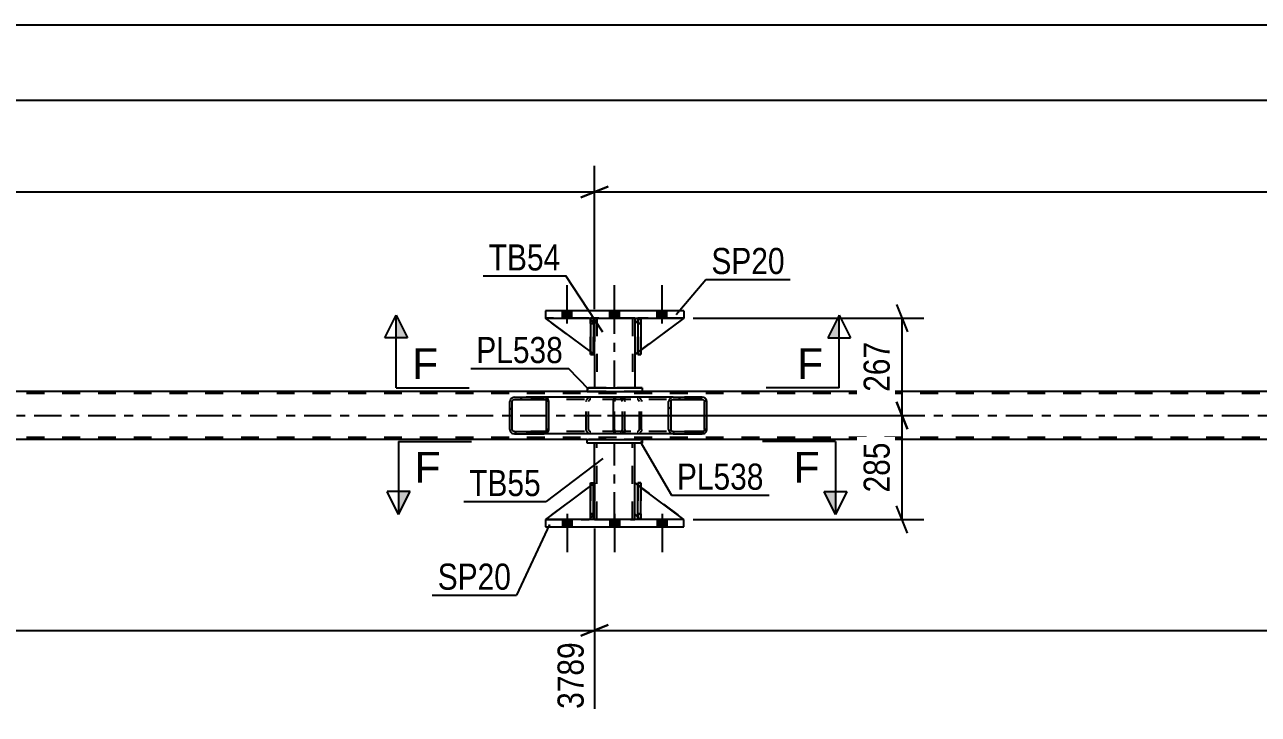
# Model space of a CAD drawing. Header units: millimetres. Extents: x 0 to 841, y 0 to 594.
# Drawn here: x 178.8 to 314.1, y 212.7 to 288.4 of the extents above; entities that cross this region are included whole.
import ezdxf

# ---------------------------------------------------------------- set-up
doc = ezdxf.new("R2010")
doc.units = ezdxf.units.MM
doc.linetypes.add('DXK_LINE_DOT2', pattern=[3.9198, 1.9599, -1.9599])
doc.linetypes.add('DXK_LINE_DOT3', pattern=[5.9187, 2.979, -0.9799, 0.9799, -0.9799])
doc.styles.add('Arial', font='ARIAL.TTF', dxfattribs={"height": 0.2})
doc.styles.add('Arial Narrow', font='ARIALN.TTF', dxfattribs={"height": 0.2})

# ---------------------------------------------------------------- blocks, each defined once
blk = doc.blocks.new('Part-814735532-2885 - 2738')
at = {"color": 7, "linetype": 'DXK_LINE_DOT2'}
for p, q in [((246.07, 255.59), (246.07, 256.19)), ((246.07, 256.19), (246.07, 256.19)), ((246.07, 256.19), (246.07, 252.19)), ((246.39, 256.19), (246.07, 256.19)), ((246.39, 255.59), (246.39, 256.19)), ((246.39, 252.19), (246.39, 256.19)), ((246.07, 252.19), (246.07, 255.59)), ((246.07, 255.59), (246.39, 255.59)), ((246.39, 255.59), (246.39, 252.19)), ((246.07, 252.19), (246.39, 252.19))]:
    blk.add_line(p, q, dxfattribs=at)
blk = doc.blocks.new('Part-814735532-2821 - 2738')
at = {"color": 2, "linetype": 'Continuous'}
for p, q in [((241.32, 238.11), (241.2, 238.02)), ((241.32, 234.71), (241.32, 238.11)), ((240.88, 237.78), (235.92, 234.11)), ((240.88, 234.26), (240.72, 234.11)), ((241.32, 234.71), (241.2, 234.58)), ((241.32, 234.71), (241.32, 234.71))]:
    blk.add_line(p, q, dxfattribs=at)
at = {"color": 7, "linetype": 'DXK_LINE_DOT2'}
for p, q in [((241.32, 234.71), (241.32, 238.11)), ((241.2, 238.02), (240.88, 237.78)), ((235.92, 234.11), (240.72, 234.11)), ((241.32, 234.71), (240.72, 234.11)), ((241.2, 234.58), (240.88, 234.26))]:
    blk.add_line(p, q, dxfattribs=at)
blk = doc.blocks.new('Part-814735532-2918 - 2738')
at = {"color": 2, "linetype": 'Continuous'}
for p, q in [((240.52, 248.55), (246.52, 248.55)), ((240.52, 248.55), (240.52, 248.15)), ((240.52, 248.15), (246.52, 248.15)), ((246.52, 248.55), (246.52, 248.15))]:
    blk.add_line(p, q, dxfattribs=at)
at = {"color": 7, "linetype": 'DXK_LINE_DOT2'}
for p, q in [((240.52, 248.55), (240.52, 248.55)), ((246.52, 248.55), (240.52, 248.55)), ((240.52, 248.15), (246.52, 248.15)), ((246.52, 248.55), (246.52, 248.55))]:
    blk.add_line(p, q, dxfattribs=at)
blk = doc.blocks.new('Part-814735532-2873 - 2738')
at = {"color": 2, "linetype": 'Continuous'}
for p, q in [((241.32, 238.11), (241.32, 242.47)), ((245.72, 238.11), (245.72, 242.47)), ((241.32, 234.11), (241.32, 234.71)), ((245.72, 234.11), (245.72, 234.71))]:
    blk.add_line(p, q, dxfattribs=at)
at = {"color": 7, "linetype": 'DXK_LINE_DOT2'}
for p, q in [((245.72, 242.47), (241.32, 242.47)), ((241.56, 234.11), (241.56, 242.47)), ((245.48, 234.11), (245.48, 242.47)), ((241.32, 234.71), (241.32, 238.11)), ((245.72, 234.71), (245.72, 238.11)), ((241.32, 234.11), (245.72, 234.11))]:
    blk.add_line(p, q, dxfattribs=at)
at = {"color": 7, "linetype": 'DXK_LINE_DOT3'}
blk.add_line((243.52, 234.11), (243.52, 242.47), dxfattribs=at)
blk = doc.blocks.new('Part-814735532-2868 - 2738')
at = {"color": 2, "linetype": 'Continuous'}
for p, q in [((240.52, 242.87), (246.52, 242.87)), ((240.52, 242.47), (240.52, 242.87)), ((246.52, 242.47), (240.52, 242.47)), ((246.52, 242.87), (246.52, 242.47))]:
    blk.add_line(p, q, dxfattribs=at)
blk = doc.blocks.new('Part-814735532-2823 - 2738')
at = {"color": 2, "linetype": 'Continuous'}
for p, q in [((246.07, 234.11), (246.08, 238.11)), ((246.08, 238.11), (246.4, 238.11)), ((246.39, 234.11), (246.4, 238.11)), ((246.08, 234.11), (246.07, 234.11)), ((246.4, 234.11), (246.07, 234.11))]:
    blk.add_line(p, q, dxfattribs=at)
at = {"color": 7, "linetype": 'DXK_LINE_DOT2'}
for p, q in [((246.08, 238.11), (246.08, 234.71)), ((246.4, 234.71), (246.4, 238.11)), ((246.08, 234.71), (246.08, 234.11)), ((246.08, 234.71), (246.4, 234.71)), ((246.39, 234.11), (246.4, 234.11)), ((246.4, 234.11), (246.4, 234.71))]:
    blk.add_line(p, q, dxfattribs=at)
blk = doc.blocks.new('Part-814735532-2818 - 2738')
at = {"color": 2, "linetype": 'Continuous'}
for p, q in [((245.72, 234.71), (245.72, 238.11)), ((246.08, 237.85), (245.72, 238.11)), ((251.12, 234.11), (246.4, 237.61)), ((246.07, 234.36), (245.72, 234.71))]:
    blk.add_line(p, q, dxfattribs=at)
at = {"color": 7, "linetype": 'DXK_LINE_DOT2'}
for p, q in [((246.4, 237.61), (246.08, 237.85)), ((246.32, 234.11), (246.07, 234.36)), ((251.12, 234.11), (246.32, 234.11)), ((251.12, 234.11), (251.12, 234.11)), ((251.12, 234.11), (251.12, 234.11))]:
    blk.add_line(p, q, dxfattribs=at)
blk = doc.blocks.new('Part-814735532-2883 - 2738')
at = {"color": 2, "linetype": 'Continuous'}
for p, q in [((251.12, 234.11), (235.92, 234.11)), ((235.92, 234.11), (235.92, 233.31)), ((251.12, 233.31), (251.12, 234.11)), ((235.92, 233.31), (251.12, 233.31))]:
    blk.add_line(p, q, dxfattribs=at)
blk = doc.blocks.new('Part-814735532-2819 - 2738')
at = {"color": 7, "linetype": 'DXK_LINE_DOT2'}
for p, q in [((245.72, 234.71), (245.72, 238.11)), ((245.72, 238.11), (251.12, 234.11)), ((246.32, 234.11), (245.72, 234.71)), ((251.12, 234.11), (246.32, 234.11))]:
    blk.add_line(p, q, dxfattribs=at)
blk = doc.blocks.new('Part-814735532-2820 - 2738')
at = {"color": 7, "linetype": 'DXK_LINE_DOT2'}
for p, q in [((240.88, 255.59), (240.88, 256.19)), ((240.88, 256.19), (240.88, 256.19)), ((240.88, 256.19), (240.88, 252.19)), ((241.2, 256.19), (240.88, 256.19)), ((241.2, 255.59), (241.2, 256.19)), ((241.2, 252.19), (241.2, 256.19)), ((240.88, 252.19), (240.88, 255.59)), ((240.88, 255.59), (241.2, 255.59)), ((241.2, 255.59), (241.2, 252.19)), ((240.88, 252.19), (241.2, 252.19))]:
    blk.add_line(p, q, dxfattribs=at)
blk = doc.blocks.new('Part-814735532-2822 - 2738')
at = {"color": 7, "linetype": 'DXK_LINE_DOT2'}
for p, q in [((241.32, 238.11), (235.92, 234.11)), ((241.32, 234.71), (241.32, 238.11)), ((241.32, 238.11), (241.32, 234.71)), ((235.92, 234.11), (240.72, 234.11)), ((240.72, 234.11), (241.32, 234.71)), ((241.32, 234.71), (240.72, 234.11)), ((241.32, 234.71), (241.32, 234.71))]:
    blk.add_line(p, q, dxfattribs=at)
blk = doc.blocks.new('Part-814735532-2825 - 2738')
at = {"color": 7, "linetype": 'DXK_LINE_DOT2'}
for p, q in [((246.39, 238.11), (246.07, 238.11)), ((246.07, 234.71), (246.07, 238.11)), ((246.07, 238.11), (246.07, 234.11)), ((246.39, 238.11), (246.39, 234.71)), ((246.39, 234.11), (246.39, 238.11)), ((246.39, 234.71), (246.07, 234.71)), ((246.07, 234.11), (246.07, 234.71)), ((246.39, 234.11), (246.07, 234.11)), ((246.39, 234.71), (246.39, 234.11)), ((246.39, 234.11), (246.39, 234.11))]:
    blk.add_line(p, q, dxfattribs=at)
blk = doc.blocks.new('Part-814735532-2891 - 2738')
at = {"color": 2, "linetype": 'Continuous'}
for p, q in [((241.32, 256.19), (241.32, 255.59)), ((245.72, 256.19), (245.72, 255.59)), ((241.32, 252.19), (241.32, 248.55)), ((245.72, 252.19), (245.72, 248.55))]:
    blk.add_line(p, q, dxfattribs=at)
at = {"color": 7, "linetype": 'DXK_LINE_DOT2'}
for p, q in [((245.72, 256.19), (241.32, 256.19)), ((241.56, 256.19), (241.56, 248.55)), ((245.48, 256.19), (245.48, 248.55)), ((241.32, 255.59), (241.32, 252.19)), ((245.72, 255.59), (245.72, 252.19)), ((245.72, 248.55), (241.32, 248.55))]:
    blk.add_line(p, q, dxfattribs=at)
at = {"color": 7, "linetype": 'DXK_LINE_DOT3'}
blk.add_line((243.52, 248.55), (243.52, 256.19), dxfattribs=at)
blk = doc.blocks.new('Part-814735532-2829 - 2738')
at = {"color": 2, "linetype": 'Continuous'}
for p, q in [((246.39, 256.19), (246.07, 256.19)), ((246.07, 256.19), (246.08, 252.19)), ((246.4, 256.19), (246.39, 256.19)), ((246.39, 256.19), (246.4, 252.19)), ((246.4, 252.19), (246.08, 252.19))]:
    blk.add_line(p, q, dxfattribs=at)
at = {"color": 7, "linetype": 'DXK_LINE_DOT2'}
for p, q in [((246.08, 255.59), (246.08, 256.19)), ((246.4, 256.19), (246.39, 256.19)), ((246.4, 255.59), (246.4, 256.19)), ((246.4, 255.59), (246.08, 255.59)), ((246.08, 255.59), (246.08, 252.19)), ((246.4, 252.19), (246.4, 255.59))]:
    blk.add_line(p, q, dxfattribs=at)
blk = doc.blocks.new('Part-814735532-2830 - 2738')
at = {"color": 7, "linetype": 'DXK_LINE_DOT2'}
for p, q in [((241.32, 252.19), (235.92, 256.19)), ((235.92, 256.19), (240.72, 256.19)), ((240.72, 256.19), (241.32, 255.59)), ((241.32, 255.59), (240.72, 256.19)), ((241.32, 255.59), (241.32, 252.19)), ((241.32, 255.59), (241.32, 255.59)), ((241.32, 255.59), (241.32, 252.19))]:
    blk.add_line(p, q, dxfattribs=at)
blk = doc.blocks.new('Part-814735532-2831 - 2738')
at = {"color": 2, "linetype": 'Continuous'}
for p, q in [((240.88, 252.52), (235.92, 256.19)), ((240.88, 256.04), (240.72, 256.19)), ((241.32, 255.59), (241.2, 255.72)), ((241.32, 255.59), (241.32, 255.59)), ((241.32, 252.19), (241.32, 255.59)), ((241.2, 252.28), (241.32, 252.19)), ((241.32, 252.19), (241.32, 252.19))]:
    blk.add_line(p, q, dxfattribs=at)
at = {"color": 7, "linetype": 'DXK_LINE_DOT2'}
for p, q in [((240.72, 256.19), (235.92, 256.19)), ((240.72, 256.19), (241.32, 255.59)), ((241.2, 255.72), (240.88, 256.04)), ((241.32, 255.59), (241.32, 252.19)), ((241.2, 252.28), (240.88, 252.52))]:
    blk.add_line(p, q, dxfattribs=at)
blk = doc.blocks.new('Part-814735532-2832 - 2738')
at = {"color": 7, "linetype": 'DXK_LINE_DOT2'}
for p, q in [((246.32, 256.19), (245.72, 255.59)), ((245.72, 252.19), (251.12, 256.19)), ((251.12, 256.19), (246.32, 256.19)), ((245.72, 255.59), (245.72, 252.19))]:
    blk.add_line(p, q, dxfattribs=at)
blk = doc.blocks.new('Part-814735532-2833 - 2738')
at = {"color": 2, "linetype": 'Continuous'}
for p, q in [((246.07, 255.94), (245.72, 255.59)), ((251.12, 256.19), (246.4, 252.69)), ((245.72, 255.59), (245.72, 252.19)), ((246.08, 252.45), (245.72, 252.19))]:
    blk.add_line(p, q, dxfattribs=at)
at = {"color": 7, "linetype": 'DXK_LINE_DOT2'}
for p, q in [((246.32, 256.19), (246.07, 255.94)), ((251.12, 256.19), (246.32, 256.19)), ((246.4, 252.69), (246.08, 252.45))]:
    blk.add_line(p, q, dxfattribs=at)
blk = doc.blocks.new('Part-814735532-2860 - 2738')
at = {"color": 2, "linetype": 'Continuous'}
for p, q in [((240.88, 234.11), (240.88, 238.11)), ((240.88, 238.11), (241.2, 238.11)), ((241.2, 234.11), (241.2, 238.11)), ((240.88, 234.11), (240.88, 234.11)), ((241.2, 234.11), (240.88, 234.11))]:
    blk.add_line(p, q, dxfattribs=at)
at = {"color": 7, "linetype": 'DXK_LINE_DOT2'}
for p, q in [((240.88, 238.11), (240.88, 234.71)), ((241.2, 234.71), (241.2, 238.11)), ((240.88, 234.71), (240.88, 234.11)), ((240.88, 234.71), (241.2, 234.71)), ((241.2, 234.11), (241.2, 234.71)), ((241.2, 234.11), (241.2, 234.11))]:
    blk.add_line(p, q, dxfattribs=at)
blk = doc.blocks.new('Part-814735532-2862 - 2738')
at = {"color": 7, "linetype": 'DXK_LINE_DOT2'}
for p, q in [((240.88, 238.11), (241.2, 238.11)), ((240.88, 234.71), (240.88, 238.11)), ((240.88, 238.11), (240.88, 234.11)), ((241.2, 238.11), (241.2, 234.71)), ((241.2, 234.11), (241.2, 238.01)), ((241.2, 234.71), (240.88, 234.71)), ((240.88, 234.11), (240.88, 234.71)), ((241.2, 234.11), (240.88, 234.11)), ((241.2, 234.71), (241.2, 234.11)), ((241.2, 234.11), (241.2, 234.11))]:
    blk.add_line(p, q, dxfattribs=at)
blk = doc.blocks.new('Part-814735532-2878 - 2738')
at = {"color": 2, "linetype": 'Continuous'}
for p, q in [((251.12, 256.99), (235.92, 256.99)), ((235.92, 256.99), (235.92, 256.19)), ((235.92, 256.19), (251.12, 256.19)), ((251.12, 256.99), (251.12, 256.19))]:
    blk.add_line(p, q, dxfattribs=at)
blk = doc.blocks.new('Part-814735532-2901 - 2738')
at = {"linetype": 'Continuous'}
h = blk.add_hatch(dxfattribs=at)
h.set_pattern_fill('', scale=0.7, style=0, pattern_type=0)
h.set_pattern_definition([(45, (236.2506, 247.2125), (-1.57154, 1.57154), [])])
h.paths.add_polyline_path([(236.29, 247.03), (236.25, 247.21), (236.14, 247.37), (235.97, 247.47), (235.78, 247.51), (232.54, 247.51), (232.35, 247.47), (232.18, 247.37), (232.07, 247.21), (232.03, 247.03), (232.03, 243.99), (232.07, 243.81), (232.18, 243.65), (232.35, 243.55), (232.54, 243.51), (235.78, 243.51), (235.97, 243.55), (236.14, 243.65), (236.25, 243.81), (236.29, 243.99)])
h.paths.add_polyline_path([(236.01, 243.9), (235.96, 243.82), (235.88, 243.77), (235.78, 243.75), (232.54, 243.75), (232.45, 243.77), (232.36, 243.82), (232.31, 243.9), (232.29, 243.99), (232.29, 247.03), (232.31, 247.12), (232.36, 247.2), (232.45, 247.25), (232.54, 247.27), (235.78, 247.27), (235.88, 247.25), (235.96, 247.2), (236.01, 247.12), (236.03, 247.03), (236.03, 243.99)])
at = {"color": 2, "linetype": 'Continuous'}
for p, q in [((232.07, 247.21), (232.03, 247.03)), ((232.03, 243.99), (232.03, 247.03)), ((232.29, 247.03), (232.31, 247.12)), ((232.29, 243.99), (232.29, 247.03)), ((232.31, 247.12), (232.36, 247.2)), ((232.54, 247.51), (232.35, 247.47)), ((232.36, 247.2), (232.45, 247.25)), ((232.45, 247.25), (232.54, 247.27)), ((232.54, 247.51), (235.78, 247.51)), ((232.54, 247.27), (235.78, 247.27)), ((243.65, 247.51), (235.78, 247.51)), ((235.97, 247.47), (235.78, 247.51)), ((235.78, 247.27), (235.88, 247.25)), ((235.88, 247.25), (235.96, 247.2)), ((235.96, 247.2), (236.01, 247.12)), ((236.01, 247.12), (236.03, 247.03)), ((236.03, 243.99), (236.03, 247.03)), ((236.29, 247.03), (236.25, 247.21)), ((236.29, 243.99), (236.29, 247.03)), ((232.03, 243.99), (232.07, 243.81)), ((232.31, 243.9), (232.29, 243.99)), ((232.36, 243.82), (232.31, 243.9)), ((232.35, 243.55), (232.54, 243.51)), ((232.45, 243.77), (232.36, 243.82)), ((232.54, 243.75), (232.45, 243.77)), ((232.54, 243.75), (235.78, 243.75)), ((232.54, 243.51), (235.78, 243.51)), ((235.88, 243.77), (235.78, 243.75)), ((235.78, 243.51), (235.97, 243.55)), ((243.65, 243.51), (235.78, 243.51)), ((235.96, 243.82), (235.88, 243.77)), ((236.01, 243.9), (235.96, 243.82)), ((236.03, 243.99), (236.01, 243.9)), ((236.25, 243.81), (236.29, 243.99))]:
    blk.add_line(p, q, dxfattribs=at)
at = {"color": 7, "linetype": 'DXK_LINE_DOT2'}
for p, q in [((235.78, 247.51), (232.54, 247.51)), ((244.13, 247.27), (232.54, 247.27)), ((240.38, 247.03), (240.42, 247.21)), ((240.38, 243.99), (240.38, 247.03)), ((240.66, 247.12), (240.64, 247.03)), ((240.64, 243.99), (240.64, 247.03)), ((240.71, 247.2), (240.66, 247.12)), ((240.7, 247.47), (240.89, 247.51)), ((240.8, 247.25), (240.71, 247.2)), ((240.89, 247.27), (240.8, 247.25)), ((244.13, 247.51), (243.65, 247.51)), ((244.13, 247.51), (244.32, 247.47)), ((244.23, 247.25), (244.13, 247.27)), ((244.31, 247.2), (244.23, 247.25)), ((244.36, 247.12), (244.31, 247.2)), ((244.38, 247.03), (244.36, 247.12)), ((244.38, 243.99), (244.38, 247.03)), ((244.6, 247.21), (244.64, 247.03)), ((244.64, 243.99), (244.64, 247.03)), ((244.13, 243.75), (232.54, 243.75)), ((235.78, 243.51), (232.54, 243.51)), ((240.42, 243.81), (240.38, 243.99)), ((240.64, 243.99), (240.66, 243.9)), ((240.66, 243.9), (240.71, 243.82)), ((240.89, 243.51), (240.7, 243.55)), ((240.71, 243.82), (240.8, 243.77)), ((240.8, 243.77), (240.89, 243.75)), ((244.13, 243.51), (243.65, 243.51)), ((244.13, 243.75), (244.23, 243.77)), ((244.32, 243.55), (244.13, 243.51)), ((244.23, 243.77), (244.31, 243.82)), ((244.31, 243.82), (244.36, 243.9)), ((244.36, 243.9), (244.38, 243.99)), ((244.64, 243.99), (244.6, 243.81))]:
    blk.add_line(p, q, dxfattribs=at)
at = {"color": 2, "linetype": 'Continuous'}
for centre, start, end in [((232.52, 247.01), 110.7583, 155.68), ((235.8, 247.01), 24.32, 69.2417), ((232.52, 244.01), 204.32, 249.2417), ((235.8, 244.01), 290.7583, 335.68)]:
    blk.add_arc(centre, 0.496, start, end, dxfattribs=at)
at = {"color": 7, "linetype": 'DXK_LINE_DOT2'}
for centre, start, end in [((240.87, 247.01), 110.7583, 155.68), ((244.15, 247.01), 24.32, 69.2417), ((240.87, 244.01), 204.32, 249.2417), ((244.15, 244.01), 290.7583, 335.68)]:
    blk.add_arc(centre, 0.496, start, end, dxfattribs=at)
blk = doc.blocks.new('Part-814735532-2902 - 2738')
at = {"linetype": 'Continuous'}
h = blk.add_hatch(dxfattribs=at)
h.set_pattern_fill('', scale=0.7, style=0, pattern_type=0)
h.set_pattern_definition([(45, (253.5953, 247.2125), (-1.57154, 1.57154), [])])
h.paths.add_polyline_path([(253.63, 247.03), (253.6, 247.21), (253.49, 247.37), (253.32, 247.47), (253.13, 247.51), (249.95, 247.51), (249.75, 247.47), (249.59, 247.37), (249.48, 247.21), (249.44, 247.03), (249.44, 243.99), (249.48, 243.81), (249.59, 243.65), (249.75, 243.55), (249.95, 243.51), (253.13, 243.51), (253.32, 243.55), (253.49, 243.65), (253.6, 243.81), (253.63, 243.99)])
h.paths.add_polyline_path([(253.36, 243.9), (253.31, 243.82), (253.23, 243.77), (253.13, 243.75), (249.95, 243.75), (249.85, 243.77), (249.77, 243.82), (249.71, 243.9), (249.7, 243.99), (249.7, 247.03), (249.71, 247.12), (249.77, 247.2), (249.85, 247.25), (249.95, 247.27), (253.13, 247.27), (253.23, 247.25), (253.31, 247.2), (253.36, 247.12), (253.38, 247.03), (253.38, 243.99)])
at = {"color": 2, "linetype": 'Continuous'}
for p, q in [((243.38, 247.03), (243.4, 247.21)), ((243.38, 243.99), (243.38, 247.03)), ((243.4, 247.21), (243.45, 247.37)), ((243.45, 247.37), (243.54, 247.47)), ((243.54, 247.47), (243.65, 247.51)), ((249.95, 247.51), (243.65, 247.51)), ((249.48, 247.21), (249.44, 247.03)), ((249.44, 243.99), (249.44, 247.03)), ((249.7, 247.03), (249.71, 247.12)), ((249.7, 243.99), (249.7, 247.03)), ((249.71, 247.12), (249.77, 247.2)), ((249.95, 247.51), (249.75, 247.47)), ((249.77, 247.2), (249.85, 247.25)), ((249.85, 247.25), (249.95, 247.27)), ((249.95, 247.51), (253.13, 247.51)), ((249.95, 247.27), (253.13, 247.27)), ((253.32, 247.47), (253.13, 247.51)), ((253.13, 247.27), (253.23, 247.25)), ((253.23, 247.25), (253.31, 247.2)), ((253.31, 247.2), (253.36, 247.12)), ((253.36, 247.12), (253.38, 247.03)), ((253.38, 243.99), (253.38, 247.03)), ((253.63, 247.03), (253.6, 247.21)), ((253.63, 243.99), (253.63, 247.03)), ((243.4, 243.81), (243.38, 243.99)), ((243.45, 243.65), (243.4, 243.81)), ((243.54, 243.55), (243.45, 243.65)), ((243.65, 243.51), (243.54, 243.55)), ((249.95, 243.51), (243.65, 243.51)), ((249.44, 243.99), (249.48, 243.81)), ((249.71, 243.9), (249.7, 243.99)), ((249.77, 243.82), (249.71, 243.9)), ((249.75, 243.55), (249.95, 243.51)), ((249.85, 243.77), (249.77, 243.82)), ((249.95, 243.75), (249.85, 243.77)), ((249.95, 243.75), (253.13, 243.75)), ((249.95, 243.51), (253.13, 243.51)), ((253.23, 243.77), (253.13, 243.75)), ((253.13, 243.51), (253.32, 243.55)), ((253.31, 243.82), (253.23, 243.77)), ((253.36, 243.9), (253.31, 243.82)), ((253.38, 243.99), (253.36, 243.9)), ((253.6, 243.81), (253.63, 243.99))]:
    blk.add_line(p, q, dxfattribs=at)
at = {"color": 7, "linetype": 'DXK_LINE_DOT2'}
for p, q in [((243.52, 247.12), (243.51, 247.03)), ((243.51, 243.99), (243.51, 247.03)), ((243.55, 247.2), (243.52, 247.12)), ((243.59, 247.25), (243.55, 247.2)), ((243.65, 247.27), (243.59, 247.25)), ((253.13, 247.27), (243.65, 247.27)), ((244.64, 247.27), (244.64, 247.51)), ((245.98, 247.51), (246.17, 247.47)), ((246.08, 247.25), (245.98, 247.27)), ((246.16, 247.2), (246.08, 247.25)), ((246.21, 247.12), (246.16, 247.2)), ((246.23, 247.03), (246.21, 247.12)), ((246.23, 243.99), (246.23, 247.03)), ((246.45, 247.21), (246.48, 247.03)), ((246.48, 243.99), (246.48, 247.03)), ((253.13, 247.51), (249.95, 247.51)), ((243.51, 243.99), (243.52, 243.9)), ((243.52, 243.9), (243.55, 243.82)), ((243.55, 243.82), (243.59, 243.77)), ((243.59, 243.77), (243.65, 243.75)), ((253.13, 243.75), (243.65, 243.75)), ((244.64, 243.51), (244.64, 243.75)), ((245.98, 243.75), (246.08, 243.77)), ((246.17, 243.55), (245.98, 243.51)), ((246.08, 243.77), (246.16, 243.82)), ((246.16, 243.82), (246.21, 243.9)), ((246.21, 243.9), (246.23, 243.99)), ((246.48, 243.99), (246.45, 243.81)), ((253.13, 243.51), (249.95, 243.51))]:
    blk.add_line(p, q, dxfattribs=at)
for centre, start, end in [((246, 247.01), 23.8494, 68.8059), ((246, 244), 291.1941, 336.1506)]:
    blk.add_arc(centre, 0.492, start, end, dxfattribs=at)
at = {"color": 2, "linetype": 'Continuous'}
for centre, start, end in [((249.93, 247.01), 111.1941, 156.1506), ((253.15, 247.01), 23.8494, 68.8059), ((249.93, 244), 203.8494, 248.8059), ((253.15, 244), 291.1941, 336.1506)]:
    blk.add_arc(centre, 0.492, start, end, dxfattribs=at)
blk = doc.blocks.new('Part-814735532-2907 - 2738')
at = {"color": 2, "linetype": 'Continuous'}
for p, q in [((241.2, 256.19), (240.88, 256.19)), ((240.88, 256.19), (240.88, 252.19)), ((241.2, 256.19), (241.2, 256.19)), ((241.2, 256.19), (241.2, 252.19)), ((241.2, 252.19), (240.88, 252.19))]:
    blk.add_line(p, q, dxfattribs=at)
at = {"color": 7, "linetype": 'DXK_LINE_DOT2'}
for p, q in [((240.88, 255.59), (240.88, 256.19)), ((241.2, 255.59), (241.2, 256.19)), ((241.2, 256.19), (241.2, 256.19)), ((241.2, 255.59), (240.88, 255.59)), ((240.88, 255.59), (240.88, 252.19)), ((241.2, 252.19), (241.2, 255.59))]:
    blk.add_line(p, q, dxfattribs=at)
blk = doc.blocks.new('Part-814735532-2967 - 2738')
at = {"color": 2, "linetype": 'Continuous'}
for p, q in [((240.52, 248.15), (102.93, 248.15)), ((495.92, 248.15), (246.52, 248.15)), ((240.52, 242.87), (102.93, 242.87)), ((495.92, 242.87), (246.52, 242.87))]:
    blk.add_line(p, q, dxfattribs=at)
at = {"color": 7, "linetype": 'DXK_LINE_DOT2'}
for p, q in [((765.04, 247.91), (102.93, 247.91)), ((246.52, 248.15), (240.52, 248.15)), ((765.04, 243.11), (102.93, 243.11)), ((246.52, 242.87), (240.52, 242.87))]:
    blk.add_line(p, q, dxfattribs=at)
at = {"color": 7, "linetype": 'DXK_LINE_DOT3'}
blk.add_line((102.93, 245.51), (765.04, 245.51), dxfattribs=at)
blk = doc.blocks.new('Bolt-814735532-3017 - 2738')
at = {"linetype": 'Continuous'}
for points in [[(237.8, 256.19), (238.84, 256.19), (238.84, 256.99), (237.8, 256.99)], [(237.8, 256.19), (238.84, 256.19), (238.84, 256.99), (237.8, 256.99)], [(237.8, 256.19), (238.84, 256.19), (238.84, 256.99), (237.8, 256.99)], [(243, 256.19), (244.04, 256.19), (244.04, 256.99), (243, 256.99)], [(243, 256.19), (244.04, 256.19), (244.04, 256.99), (243, 256.99)], [(248.2, 256.19), (249.24, 256.19), (249.24, 256.99), (248.2, 256.99)], [(248.2, 256.19), (249.24, 256.19), (249.24, 256.99), (248.2, 256.99)], [(248.2, 256.19), (249.24, 256.19), (249.24, 256.99), (248.2, 256.99)]]:
    blk.add_hatch(color=1, dxfattribs=at).paths.add_polyline_path(points)
at = {"color": 1, "linetype": 'Continuous'}
for p, q in [((238.32, 255.59), (238.32, 259.79)), ((238.32, 255.59), (238.32, 259.79)), ((238.32, 255.59), (238.32, 259.79)), ((243.52, 255.59), (243.52, 259.79)), ((243.52, 255.59), (243.52, 259.79)), ((248.72, 255.59), (248.72, 259.79)), ((248.72, 255.59), (248.72, 259.79)), ((248.72, 255.59), (248.72, 259.79)), ((237.8, 256.19), (237.8, 256.99)), ((237.8, 256.19), (237.8, 256.99)), ((237.8, 256.19), (237.8, 256.99)), ((238.84, 256.19), (238.84, 256.99)), ((238.84, 256.19), (238.84, 256.99)), ((238.84, 256.19), (238.84, 256.99)), ((243, 256.19), (243, 256.99)), ((243, 256.19), (243, 256.99)), ((244.04, 256.19), (244.04, 256.99)), ((244.04, 256.19), (244.04, 256.99)), ((248.2, 256.19), (248.2, 256.99)), ((248.2, 256.19), (248.2, 256.99)), ((248.2, 256.19), (248.2, 256.99)), ((249.24, 256.19), (249.24, 256.99)), ((249.24, 256.19), (249.24, 256.99)), ((249.24, 256.19), (249.24, 256.99))]:
    blk.add_line(p, q, dxfattribs=at)
blk = doc.blocks.new('Bolt-814735532-3018 - 2738')
at = {"linetype": 'Continuous'}
for points in [[(238.84, 234.11), (237.8, 234.11), (237.8, 233.31), (238.84, 233.31)], [(238.84, 234.11), (237.8, 234.11), (237.8, 233.31), (238.84, 233.31)], [(238.84, 234.11), (237.8, 234.11), (237.8, 233.31), (238.84, 233.31)], [(244.04, 234.11), (243, 234.11), (243, 233.31), (244.04, 233.31)], [(244.04, 234.11), (243, 234.11), (243, 233.31), (244.04, 233.31)], [(249.24, 234.11), (248.2, 234.11), (248.2, 233.31), (249.24, 233.31)], [(249.24, 234.11), (248.2, 234.11), (248.2, 233.31), (249.24, 233.31)], [(249.24, 234.11), (248.2, 234.11), (248.2, 233.31), (249.24, 233.31)]]:
    blk.add_hatch(color=1, dxfattribs=at).paths.add_polyline_path(points)
at = {"color": 1, "linetype": 'Continuous'}
for p, q in [((237.8, 234.11), (237.8, 233.31)), ((237.8, 234.11), (237.8, 233.31)), ((237.8, 234.11), (237.8, 233.31)), ((238.32, 234.71), (238.32, 230.51)), ((238.32, 234.71), (238.32, 230.51)), ((238.32, 234.71), (238.32, 230.51)), ((238.84, 234.11), (238.84, 233.31)), ((238.84, 234.11), (238.84, 233.31)), ((238.84, 234.11), (238.84, 233.31)), ((243, 234.11), (243, 233.31)), ((243, 234.11), (243, 233.31)), ((243.52, 234.71), (243.52, 230.51)), ((243.52, 234.71), (243.52, 230.51)), ((244.04, 234.11), (244.04, 233.31)), ((244.04, 234.11), (244.04, 233.31)), ((248.2, 234.11), (248.2, 233.31)), ((248.2, 234.11), (248.2, 233.31)), ((248.2, 234.11), (248.2, 233.31)), ((248.72, 234.71), (248.72, 230.51)), ((248.72, 234.71), (248.72, 230.51)), ((248.72, 234.71), (248.72, 230.51)), ((249.24, 234.11), (249.24, 233.31)), ((249.24, 234.11), (249.24, 233.31)), ((249.24, 234.11), (249.24, 233.31))]:
    blk.add_line(p, q, dxfattribs=at)
blk = doc.blocks.new('StraightDimension-814735532-3036 - 2738')
at = {"color": 7, "linetype": 'Continuous'}
for p, q in [((274.43, 247.01), (275.63, 244.01)), ((242.75, 245.51), (277.43, 245.51)), ((275.03, 234.11), (275.03, 245.51)), ((275.63, 232.61), (274.43, 235.61)), ((252.12, 234.11), (277.43, 234.11))]:
    blk.add_line(p, q, dxfattribs=at)
at = {"color": 0}
blk.add_wipeout([(274.28, 243.15), (270.08, 243.15), (270.08, 236.47), (274.28, 236.47)], dxfattribs=at)
at = {"color": 3, "style": 'Arial Narrow'}
blk.add_text('285', height=2.863, rotation=90.0002, dxfattribs=at).set_placement((273.68, 237.07))
blk = doc.blocks.new('StraightDimension-814735532-3064 - 2738')
at = {"color": 7, "linetype": 'Continuous'}
for p, q in [((274.43, 257.69), (275.63, 254.69)), ((252.12, 256.19), (277.43, 256.19)), ((275.03, 245.51), (275.03, 256.19)), ((275.63, 244.01), (274.43, 247.01)), ((242.75, 245.51), (277.43, 245.51))]:
    blk.add_line(p, q, dxfattribs=at)
at = {"color": 0}
blk.add_wipeout([(274.28, 254.19), (270.08, 254.19), (270.08, 247.51), (274.28, 247.51)], dxfattribs=at)
at = {"color": 3, "style": 'Arial Narrow'}
blk.add_text('267', height=2.863, rotation=90.0002, dxfattribs=at).set_placement((273.68, 248.11))
blk = doc.blocks.new('StraightDimension-814735532-3133 - 2738')
at = {"color": 7, "linetype": 'Continuous'}
for p, q in [((241.32, 257.19), (241.32, 272.89)), ((239.82, 269.44), (242.82, 270.64)), ((92.71, 270.04), (241.32, 270.04))]:
    blk.add_line(p, q, dxfattribs=at)
blk = doc.blocks.new('StraightDimension-814735532-3137 - 2738')
at = {"color": 7, "linetype": 'Continuous'}
for p, q in [((241.32, 257.19), (241.32, 272.89)), ((242.82, 270.64), (239.82, 269.44)), ((241.32, 270.04), (496.72, 270.04))]:
    blk.add_line(p, q, dxfattribs=at)
blk = doc.blocks.new('StraightDimension-814735532-3152 - 2738')
at = {"color": 7, "linetype": 'Continuous'}
blk.add_line((92.07, 288.38), (775.9, 288.38), dxfattribs=at)
blk = doc.blocks.new('StraightDimension-814735532-3176 - 2738')
at = {"color": 7, "linetype": 'Continuous'}
for p, q in [((241.32, 233.11), (241.32, 213.33)), ((92.71, 221.94), (241.32, 221.94)), ((239.82, 221.34), (242.82, 222.54))]:
    blk.add_line(p, q, dxfattribs=at)
at = {"color": 0, "linetype": 'Continuous'}
blk.add_wipeout([(240.72, 221.24), (236.52, 221.24), (236.52, 212.73), (240.72, 212.73)], dxfattribs=at)
at = {"color": 3, "linetype": 'Continuous', "style": 'Arial Narrow'}
blk.add_text('3789', height=2.863, rotation=90.0002, dxfattribs=at).set_placement((240.12, 213.33))
blk = doc.blocks.new('StraightDimension-814735532-3181 - 2738')
at = {"color": 7, "linetype": 'Continuous'}
for p, q in [((241.32, 233.11), (241.32, 213.33)), ((242.82, 222.54), (239.82, 221.34)), ((241.32, 221.94), (496.72, 221.94))]:
    blk.add_line(p, q, dxfattribs=at)
blk = doc.blocks.new('StraightDimension-814735532-7487 - 2738')
at = {"color": 7, "linetype": 'Continuous'}
blk.add_line((92.71, 280.1), (775.26, 280.1), dxfattribs=at)
blk = doc.blocks.new('Mark-814735532-2869 - 2738')
at = {"color": 0}
blk.add_wipeout([(235.42, 236.67), (235.42, 239.67), (227.57, 239.67), (227.57, 236.67)], dxfattribs=at)
blk.add_wipeout([(235.42, 236.67), (235.42, 239.67), (227.57, 239.67), (227.57, 236.67)], dxfattribs=at)
at = {"color": 30, "linetype": 'Continuous'}
for p in [(242.21, 240.78), (226.97, 236.07)]:
    blk.add_line(p, (236.02, 236.07), dxfattribs=at)
at = {"color": 3, "style": 'Arial Narrow'}
blk.add_text('TB55', height=2.863, dxfattribs=at).set_placement((227.57, 236.67))
blk = doc.blocks.new('Mark-814735532-2887 - 2738')
at = {"color": 0}
blk.add_wipeout([(237.56, 261.42), (237.56, 264.42), (229.71, 264.42), (229.71, 261.42)], dxfattribs=at)
blk.add_wipeout([(237.56, 261.42), (237.56, 264.42), (229.71, 264.42), (229.71, 261.42)], dxfattribs=at)
at = {"color": 30, "linetype": 'Continuous'}
for p in [(229.11, 260.82), (242.21, 254.65)]:
    blk.add_line(p, (238.16, 260.82), dxfattribs=at)
at = {"color": 3, "style": 'Arial Narrow'}
blk.add_text('TB54', height=2.863, dxfattribs=at).set_placement((229.71, 261.42))
blk = doc.blocks.new('SectionMark-814735532-3252 - 2738')
at = {"linetype": 'Continuous'}
for points in [[(219.83, 237.16), (221.08, 237.16), (219.83, 234.66)], [(266.49, 237.16), (267.74, 237.16), (267.74, 234.66)]]:
    blk.add_hatch(color=6, dxfattribs=at).paths.add_polyline_path(points)
at = {"color": 6, "linetype": 'Continuous'}
for p, q in [((219.83, 242.66), (227.83, 242.66)), ((219.83, 242.66), (219.83, 234.66)), ((267.74, 242.66), (259.74, 242.66)), ((267.74, 242.66), (267.74, 234.66)), ((219.83, 234.66), (218.58, 237.16)), ((221.08, 237.16), (218.58, 237.16)), ((219.83, 234.66), (221.08, 237.16)), ((266.49, 237.16), (268.99, 237.16)), ((267.74, 234.66), (266.49, 237.16)), ((268.99, 237.16), (267.74, 234.66))]:
    blk.add_line(p, q, dxfattribs=at)
at = {"color": 0, "linetype": 'Continuous'}
for points in [[(224.43, 238.16), (224.43, 241.66), (221.58, 241.66), (221.58, 238.16)], [(265.99, 238.16), (265.99, 241.66), (263.14, 241.66), (263.14, 238.16)]]:
    blk.add_wipeout(points, dxfattribs=at)
at = {"color": 3, "linetype": 'Continuous', "style": 'Arial'}
for p in [(221.58, 238.16), (263.14, 238.16)]:
    blk.add_text('F', height=3.34, dxfattribs=at).set_placement(p)
blk = doc.blocks.new('Mark-814735532-2864 - 2738')
at = {"color": 0}
blk.add_wipeout([(259.85, 237.37), (259.85, 240.37), (250.35, 240.37), (250.35, 237.37)], dxfattribs=at)
blk.add_wipeout([(259.85, 237.37), (259.85, 240.37), (250.35, 240.37), (250.35, 237.37)], dxfattribs=at)
at = {"color": 30, "linetype": 'Continuous'}
for p, q in [((246.32, 242.66), (249.75, 236.77)), ((249.75, 236.77), (260.45, 236.77))]:
    blk.add_line(p, q, dxfattribs=at)
at = {"color": 3, "style": 'Arial Narrow'}
blk.add_text('PL538', height=2.863, dxfattribs=at).set_placement((250.35, 237.37))
blk = doc.blocks.new('Mark-814735532-2874 - 2738')
at = {"color": 0}
blk.add_wipeout([(262.17, 261.03), (262.17, 264.03), (254.13, 264.03), (254.13, 261.03)], dxfattribs=at)
blk.add_wipeout([(262.17, 261.03), (262.17, 264.03), (254.13, 264.03), (254.13, 261.03)], dxfattribs=at)
at = {"color": 30, "linetype": 'Continuous'}
for p, q in [((250.26, 256.59), (253.53, 260.43)), ((253.53, 260.43), (262.77, 260.43))]:
    blk.add_line(p, q, dxfattribs=at)
at = {"color": 3, "style": 'Arial Narrow'}
blk.add_text('SP20', height=2.863, dxfattribs=at).set_placement((254.13, 261.03))
blk = doc.blocks.new('Mark-814735532-2879 - 2738')
at = {"color": 0}
blk.add_wipeout([(232.16, 226.4), (232.16, 229.4), (224.12, 229.4), (224.12, 226.4)], dxfattribs=at)
blk.add_wipeout([(232.16, 226.4), (232.16, 229.4), (224.12, 229.4), (224.12, 226.4)], dxfattribs=at)
at = {"color": 30, "linetype": 'Continuous'}
for p in [(236.38, 233.56), (223.52, 225.8)]:
    blk.add_line(p, (232.76, 225.8), dxfattribs=at)
at = {"color": 3, "style": 'Arial Narrow'}
blk.add_text('SP20', height=2.863, dxfattribs=at).set_placement((224.12, 226.4))
blk = doc.blocks.new('Mark-814735532-2914 - 2738')
at = {"color": 0}
blk.add_wipeout([(237.85, 251.26), (237.85, 254.26), (228.35, 254.26), (228.35, 251.26)], dxfattribs=at)
blk.add_wipeout([(237.85, 251.26), (237.85, 254.26), (228.35, 254.26), (228.35, 251.26)], dxfattribs=at)
at = {"color": 30, "linetype": 'Continuous'}
for p in [(227.75, 250.66), (240.69, 248.36)]:
    blk.add_line(p, (238.45, 250.66), dxfattribs=at)
at = {"color": 3, "style": 'Arial Narrow'}
blk.add_text('PL538', height=2.863, dxfattribs=at).set_placement((228.35, 251.26))
blk = doc.blocks.new('SectionMark-814735532-3256 - 2738')
at = {"linetype": 'Continuous'}
for points in [[(220.82, 254.03), (219.57, 254.03), (219.57, 256.53)], [(268.13, 254.03), (266.88, 254.03), (268.13, 256.53)]]:
    blk.add_hatch(color=6, dxfattribs=at).paths.add_polyline_path(points)
at = {"color": 6, "linetype": 'Continuous'}
for p, q in [((218.32, 254.03), (219.57, 256.53)), ((219.57, 248.53), (219.57, 256.53)), ((219.57, 256.53), (220.82, 254.03)), ((268.13, 256.53), (266.88, 254.03)), ((268.13, 248.53), (268.13, 256.53)), ((268.13, 256.53), (269.38, 254.03)), ((220.82, 254.03), (218.32, 254.03)), ((266.88, 254.03), (269.38, 254.03)), ((219.57, 248.53), (227.57, 248.53)), ((268.13, 248.53), (260.13, 248.53))]:
    blk.add_line(p, q, dxfattribs=at)
at = {"color": 0, "linetype": 'Continuous'}
for points in [[(224.17, 249.53), (224.17, 253.03), (221.32, 253.03), (221.32, 249.53)], [(266.38, 249.53), (266.38, 253.03), (263.53, 253.03), (263.53, 249.53)]]:
    blk.add_wipeout(points, dxfattribs=at)
at = {"color": 3, "linetype": 'Continuous', "style": 'Arial'}
for p in [(221.32, 249.53), (263.53, 249.53)]:
    blk.add_text('F', height=3.34, dxfattribs=at).set_placement(p)

msp = doc.modelspace()

# ---------------------------------------------------------------- block references
for name in ['Bolt-814735532-3017 - 2738', 'Part-814735532-2878 - 2738', 'Part-814735532-2830 - 2738', 'Part-814735532-2831 - 2738', 'Part-814735532-2820 - 2738', 'Part-814735532-2907 - 2738', 'Part-814735532-2891 - 2738', 'Part-814735532-2832 - 2738', 'Part-814735532-2833 - 2738', 'Part-814735532-2885 - 2738', 'Part-814735532-2829 - 2738', 'Part-814735532-2967 - 2738', 'Part-814735532-2918 - 2738', 'Part-814735532-2901 - 2738', 'Part-814735532-2902 - 2738', 'Part-814735532-2868 - 2738', 'Part-814735532-2873 - 2738', 'Part-814735532-2821 - 2738', 'Part-814735532-2822 - 2738', 'Part-814735532-2860 - 2738', 'Part-814735532-2862 - 2738', 'Part-814735532-2818 - 2738', 'Part-814735532-2819 - 2738', 'Part-814735532-2823 - 2738', 'Part-814735532-2825 - 2738', 'Part-814735532-2883 - 2738', 'Bolt-814735532-3018 - 2738']:
    msp.add_blockref(name, (0, 0))

# ---------------------------------------------------------------- next in the draw order: block references
msp.add_blockref('StraightDimension-814735532-3036 - 2738', (0, 0))

# ---------------------------------------------------------------- next in the draw order: block references
for name in ['StraightDimension-814735532-3064 - 2738', 'StraightDimension-814735532-3176 - 2738']:
    msp.add_blockref(name, (0, 0))

# ---------------------------------------------------------------- next in the draw order: block references
for name in ['StraightDimension-814735532-3133 - 2738', 'Mark-814735532-2869 - 2738', 'Mark-814735532-2879 - 2738', 'StraightDimension-814735532-3181 - 2738']:
    msp.add_blockref(name, (0, 0))

# ---------------------------------------------------------------- next in the draw order: block references
for name in ['StraightDimension-814735532-3137 - 2738', 'SectionMark-814735532-3252 - 2738']:
    msp.add_blockref(name, (0, 0))

# ---------------------------------------------------------------- next in the draw order: block references
for name in ['StraightDimension-814735532-3152 - 2738', 'Mark-814735532-2864 - 2738']:
    msp.add_blockref(name, (0, 0))

# ---------------------------------------------------------------- next in the draw order: block references
msp.add_blockref('StraightDimension-814735532-7487 - 2738', (0, 0))

# ---------------------------------------------------------------- next in the draw order: block references
for name in ['Mark-814735532-2887 - 2738', 'Mark-814735532-2874 - 2738']:
    msp.add_blockref(name, (0, 0))

# ---------------------------------------------------------------- next in the draw order: block references
msp.add_blockref('Mark-814735532-2914 - 2738', (0, 0))

# ---------------------------------------------------------------- next in the draw order: block references
msp.add_blockref('SectionMark-814735532-3256 - 2738', (0, 0))

doc.saveas('drawing.dxf')
